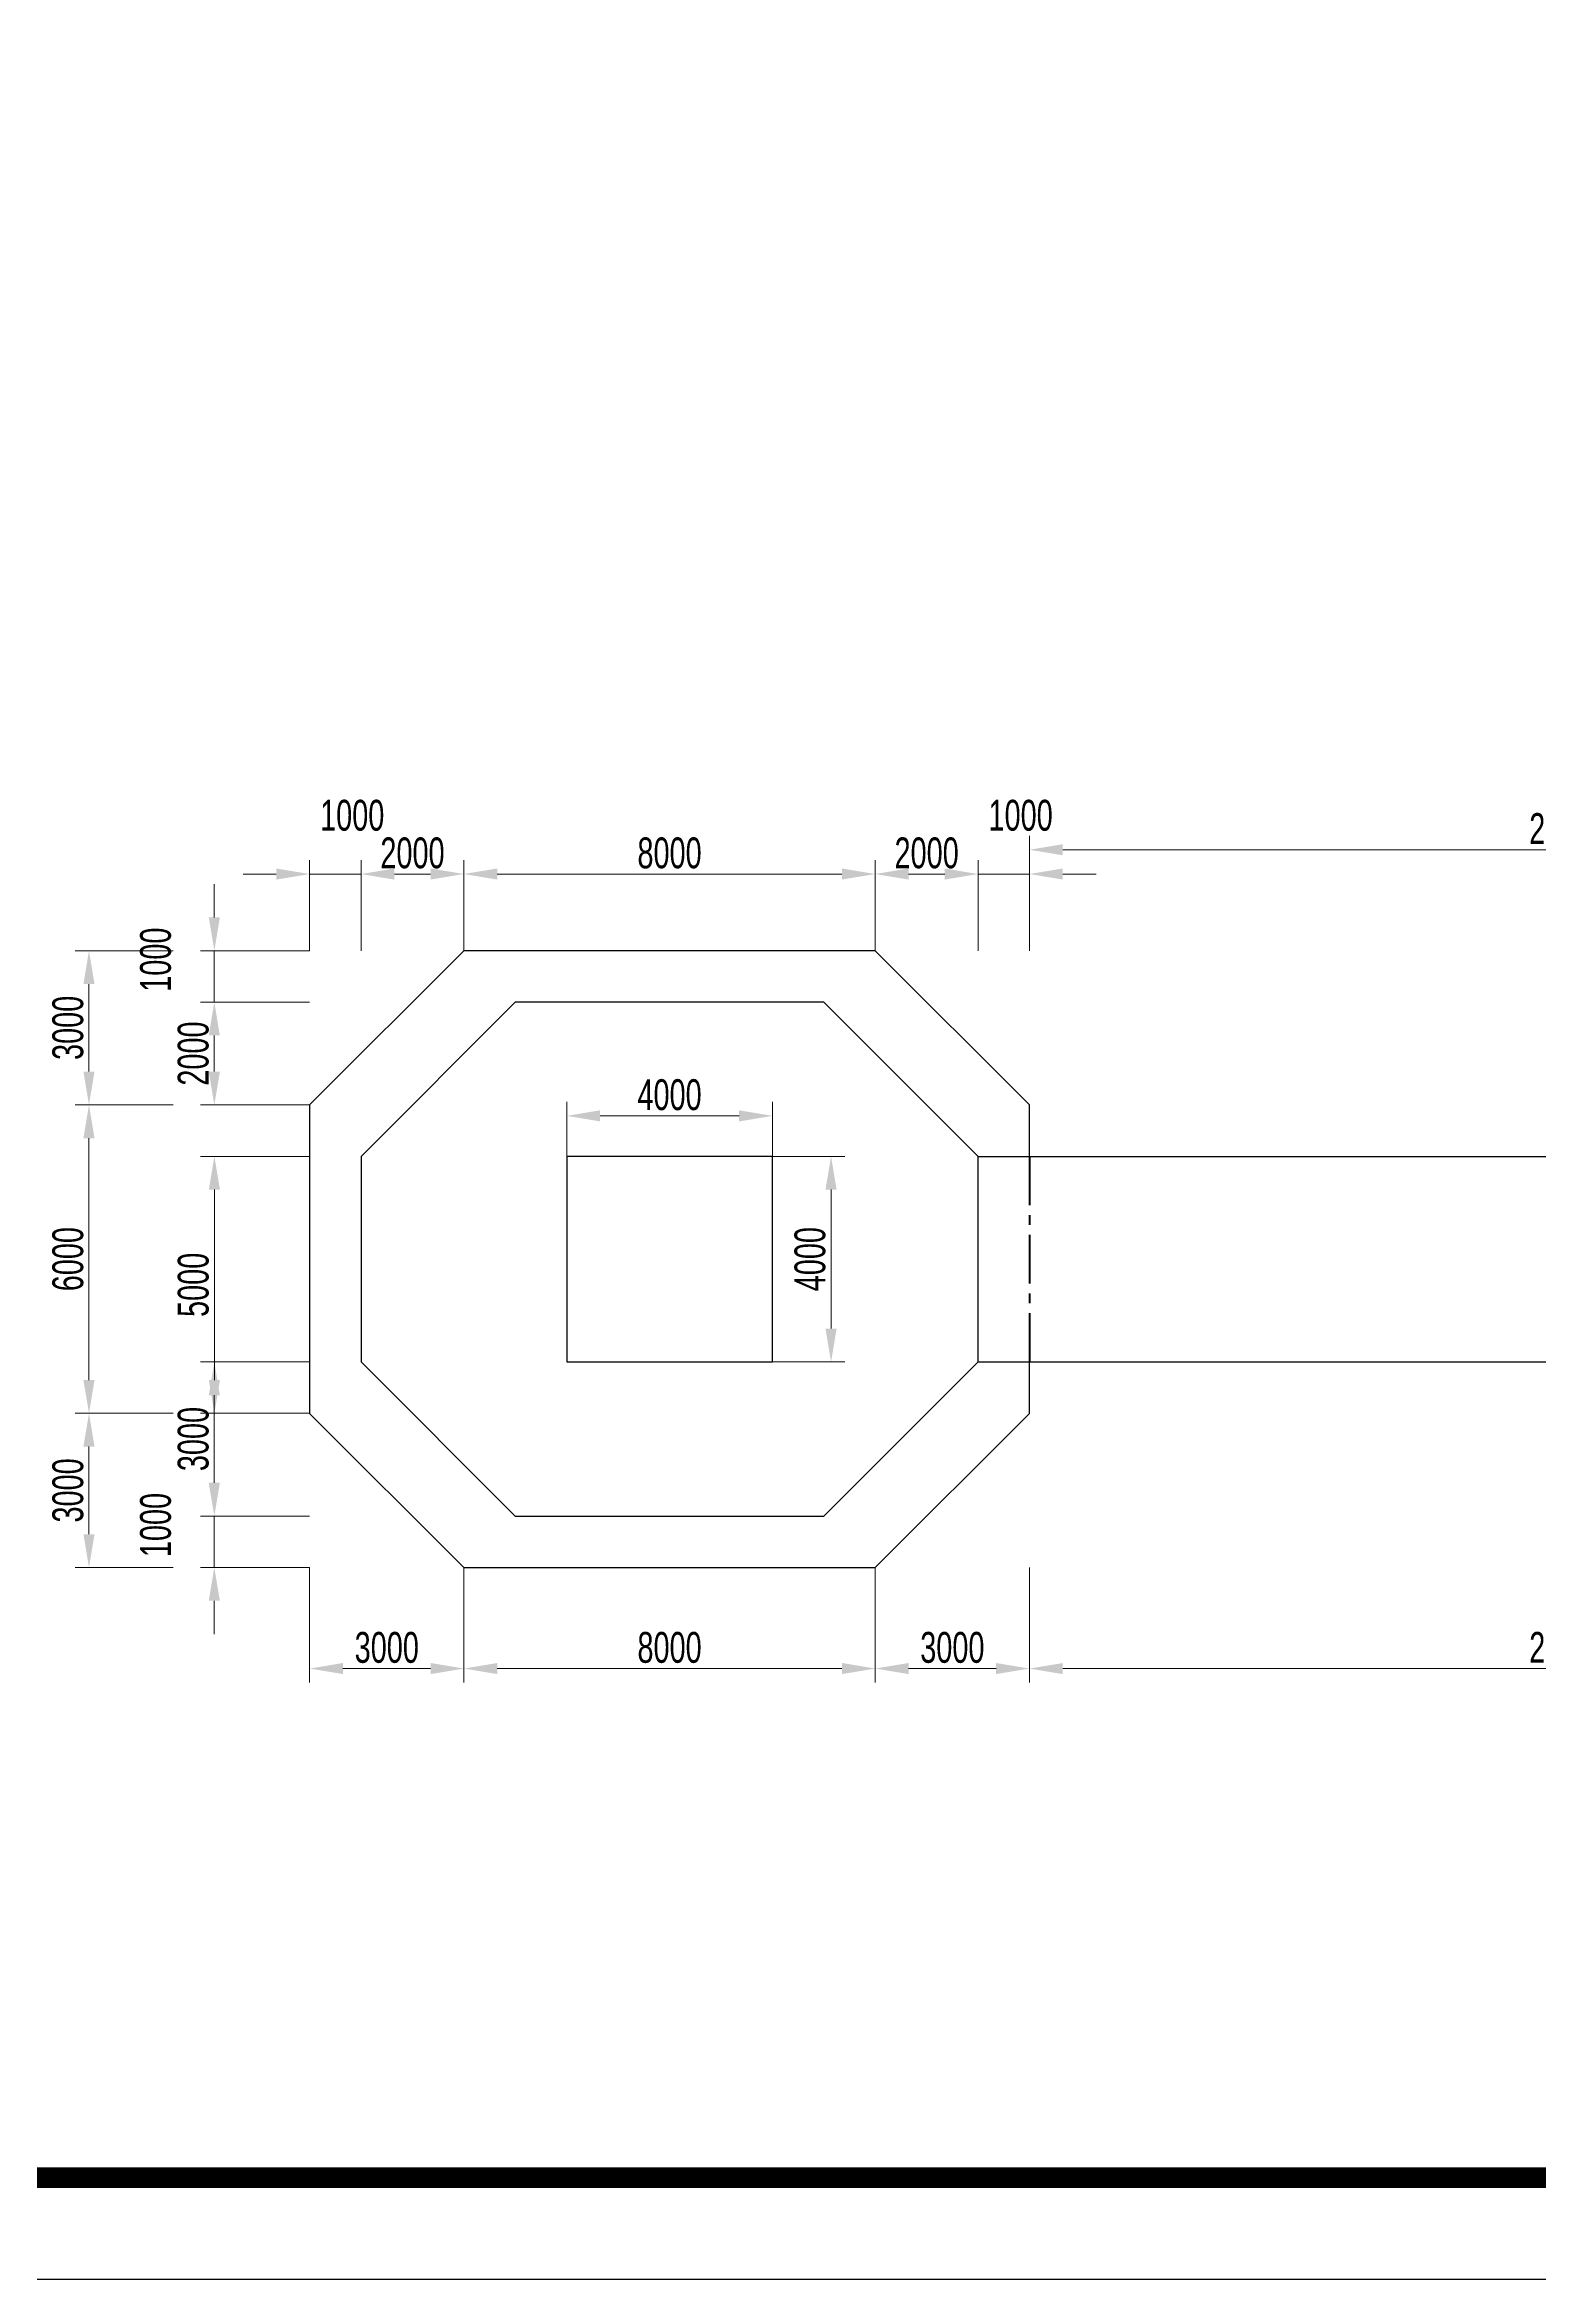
# Model space of a CAD drawing. Header units: millimetres. Extents: x 321435 to 489435, y -71599 to 47189.
# Drawn here: x 351721 to 380770, y -71599 to -28120 of the extents above; entities that cross this region are included whole.
import ezdxf

# ---------------------------------------------------------------- set-up
doc = ezdxf.new("R2010")
doc.units = ezdxf.units.MM
doc.header["$LTSCALE"] = 0.3
doc.header["$PDMODE"] = 34
doc.header["$PDSIZE"] = 5
doc.linetypes.add('CENTER', pattern=[50.8, 31.75, -6.35, 6.35, -6.35])
doc.layers.get('Defpoints').update_dxf_attribs({"lineweight": 50})
for name, color, linetype, lineweight in [('DIANHUXIAN', 2, 'CENTER', 50), ('文字说明', 1, 'Continuous', 25), ('轮廓线', 3, 'Continuous', 50)]:
    doc.layers.add(name, color=color, linetype=linetype, lineweight=lineweight)
doc.layers.add('尺寸标注', color=4, linetype='Continuous')
doc.styles.add('CIVIL', font='fsdb_e.shx', dxfattribs={"width": 0.7, "height": 600, "bigfont": 'fsdb.shx'})
doc.dimstyles.new('修改1', dxfattribs={"dimscale": 0.216, "dimtxt": 600, "dimasz": 3000, "dimexe": 1250, "dimexo": 0.625, "dimgap": 500, "dimtad": 1, "dimdec": 0, "dimdsep": 46, "dimtxsty": 'CIVIL', "dimcen": 2.5, "dimclrd": 3, "dimclre": 3, "dimclrt": 3, "dimadec": 0, "dimazin": 0, "dimtfac": 1, "dimtdec": 0, "dimtmove": 1, "dimatfit": 3, "dimfxl": 1, "dimlwd": 18, "dimlwe": 18, "dimarcsym": 0})

# ---------------------------------------------------------------- blocks, each defined once
blk = doc.blocks.new('*D153')
at = {"layer": 'Defpoints', "color": 0, "ltscale": 100, "transparency": 16777216}
for p in [(352582, -45750), (354222, -45750), (354222, -48750)]:
    blk.add_point(p, dxfattribs=at)
at = {"layer": '文字说明', "color": 3, "lineweight": 18, "ltscale": 100, "transparency": 16777216}
for p, q in [((354222, -45750), (352312, -45750)), ((352582, -48102), (352582, -46398)), ((354222, -48750), (352312, -48750))]:
    blk.add_line(p, q, dxfattribs=at)
at = {"layer": '文字说明', "color": 3, "ltscale": 100, "transparency": 16777216}
for points in [[(352474, -46398), (352690, -46398), (352582, -45750)], [(352474, -48102), (352690, -48102), (352582, -48750)]]:
    blk.add_solid(points, dxfattribs=at)
at = {"layer": '文字说明', "color": 3, "ltscale": 100, "transparency": 16777216, "insert": (352174, -47250), "char_height": 600, "attachment_point": 5, "rotation": 90, "style": 'CIVIL'}
blk.add_mtext('3000', dxfattribs=at)
blk = doc.blocks.new('*D154')
at = {"layer": 'Defpoints', "color": 0, "ltscale": 100, "transparency": 16777216}
for p in [(354222, -48750), (352582, -54750), (354222, -54750)]:
    blk.add_point(p, dxfattribs=at)
at = {"layer": '文字说明', "color": 3, "lineweight": 18, "ltscale": 100, "transparency": 16777216}
for p, q in [((354222, -48750), (352312, -48750)), ((352582, -49398), (352582, -54102)), ((354222, -54750), (352312, -54750))]:
    blk.add_line(p, q, dxfattribs=at)
at = {"layer": '文字说明', "color": 3, "ltscale": 100, "transparency": 16777216}
for points in [[(352474, -49398), (352690, -49398), (352582, -48750)], [(352474, -54102), (352690, -54102), (352582, -54750)]]:
    blk.add_solid(points, dxfattribs=at)
at = {"layer": '文字说明', "color": 3, "ltscale": 100, "transparency": 16777216, "insert": (352174, -51750), "char_height": 600, "attachment_point": 5, "rotation": 90, "style": 'CIVIL'}
blk.add_mtext('6000', dxfattribs=at)
blk = doc.blocks.new('*D155')
at = {"layer": 'Defpoints', "color": 0, "ltscale": 100, "transparency": 16777216}
for p in [(354222, -54750), (352582, -57750), (354222, -57750)]:
    blk.add_point(p, dxfattribs=at)
at = {"layer": '文字说明', "color": 3, "lineweight": 18, "ltscale": 100, "transparency": 16777216}
for p, q in [((354222, -54750), (352312, -54750)), ((352582, -55398), (352582, -57102)), ((354222, -57750), (352312, -57750))]:
    blk.add_line(p, q, dxfattribs=at)
at = {"layer": '文字说明', "color": 3, "ltscale": 100, "transparency": 16777216}
for points in [[(352474, -55398), (352690, -55398), (352582, -54750)], [(352474, -57102), (352690, -57102), (352582, -57750)]]:
    blk.add_solid(points, dxfattribs=at)
at = {"layer": '文字说明', "color": 3, "ltscale": 100, "transparency": 16777216, "insert": (352174, -56250), "char_height": 600, "attachment_point": 5, "rotation": 90, "style": 'CIVIL'}
blk.add_mtext('3000', dxfattribs=at)
blk = doc.blocks.new('*D156')
at = {"layer": 'Defpoints', "color": 0, "ltscale": 100, "transparency": 16777216}
for p in [(356874, -57750), (359874, -57750), (359874, -59716)]:
    blk.add_point(p, dxfattribs=at)
at = {"layer": '文字说明', "color": 3, "lineweight": 18, "ltscale": 100, "transparency": 16777216}
for p, q in [((356874, -57750), (356874, -59986)), ((359874, -57750), (359874, -59986)), ((357522, -59716), (359226, -59716))]:
    blk.add_line(p, q, dxfattribs=at)
at = {"layer": '文字说明', "color": 3, "ltscale": 100, "transparency": 16777216}
for points in [[(357522, -59608), (357522, -59824), (356874, -59716)], [(359226, -59608), (359226, -59824), (359874, -59716)]]:
    blk.add_solid(points, dxfattribs=at)
at = {"layer": '文字说明', "color": 3, "ltscale": 100, "transparency": 16777216, "insert": (358374, -59308), "char_height": 600, "attachment_point": 5, "style": 'CIVIL'}
blk.add_mtext('3000', dxfattribs=at)
blk = doc.blocks.new('*D157')
at = {"layer": 'Defpoints', "color": 0, "ltscale": 100, "transparency": 16777216}
for p in [(359874, -57750), (367874, -57750), (367874, -59716)]:
    blk.add_point(p, dxfattribs=at)
at = {"layer": '文字说明', "color": 3, "lineweight": 18, "ltscale": 100, "transparency": 16777216}
for p, q in [((359874, -57750), (359874, -59986)), ((367874, -57750), (367874, -59986)), ((360522, -59716), (367226, -59716))]:
    blk.add_line(p, q, dxfattribs=at)
at = {"layer": '文字说明', "color": 3, "ltscale": 100, "transparency": 16777216}
for points in [[(360522, -59608), (360522, -59824), (359874, -59716)], [(367226, -59608), (367226, -59824), (367874, -59716)]]:
    blk.add_solid(points, dxfattribs=at)
at = {"layer": '文字说明', "color": 3, "ltscale": 100, "transparency": 16777216, "insert": (363874, -59308), "char_height": 600, "attachment_point": 5, "style": 'CIVIL'}
blk.add_mtext('8000', dxfattribs=at)
blk = doc.blocks.new('*D158')
at = {"layer": 'Defpoints', "color": 0, "ltscale": 100, "transparency": 16777216}
for p in [(367874, -57750), (370874, -57750), (370874, -59716)]:
    blk.add_point(p, dxfattribs=at)
at = {"layer": '文字说明', "color": 3, "lineweight": 18, "ltscale": 100, "transparency": 16777216}
for p, q in [((367874, -57750), (367874, -59986)), ((370874, -57750), (370874, -59986)), ((368522, -59716), (370226, -59716))]:
    blk.add_line(p, q, dxfattribs=at)
at = {"layer": '文字说明', "color": 3, "ltscale": 100, "transparency": 16777216}
for points in [[(368522, -59608), (368522, -59824), (367874, -59716)], [(370226, -59608), (370226, -59824), (370874, -59716)]]:
    blk.add_solid(points, dxfattribs=at)
at = {"layer": '文字说明', "color": 3, "ltscale": 100, "transparency": 16777216, "insert": (369374, -59308), "char_height": 600, "attachment_point": 5, "style": 'CIVIL'}
blk.add_mtext('3000', dxfattribs=at)
blk = doc.blocks.new('*D159')
at = {"layer": 'Defpoints', "color": 0, "ltscale": 100, "transparency": 16777216}
for p in [(357874, -44257), (356874, -45750), (357874, -45750)]:
    blk.add_point(p, dxfattribs=at)
at = {"layer": '文字说明', "color": 3, "lineweight": 18, "ltscale": 100, "transparency": 16777216}
for p, q in [((356226, -44257), (355578, -44257)), ((356874, -45750), (356874, -43987)), ((356874, -44257), (357874, -44257)), ((357874, -45750), (357874, -43987)), ((358522, -44257), (359170, -44257))]:
    blk.add_line(p, q, dxfattribs=at)
at = {"layer": '文字说明', "color": 3, "ltscale": 100, "transparency": 16777216}
for points in [[(356226, -44149), (356226, -44365), (356874, -44257)], [(358522, -44149), (358522, -44365), (357874, -44257)]]:
    blk.add_solid(points, dxfattribs=at)
at = {"layer": '文字说明', "color": 3, "ltscale": 100, "transparency": 16777216, "insert": (357702, -43117), "char_height": 600, "attachment_point": 5, "style": 'CIVIL'}
blk.add_mtext('1000', dxfattribs=at)
blk = doc.blocks.new('*D161')
at = {"layer": 'Defpoints', "color": 0, "ltscale": 100, "transparency": 16777216}
for p in [(357874, -44257), (357874, -45750), (359874, -45750)]:
    blk.add_point(p, dxfattribs=at)
at = {"layer": '文字说明', "color": 3, "lineweight": 18, "ltscale": 100, "transparency": 16777216}
for p, q in [((357874, -45750), (357874, -43987)), ((359226, -44257), (358522, -44257)), ((359874, -45750), (359874, -43987))]:
    blk.add_line(p, q, dxfattribs=at)
at = {"layer": '文字说明', "color": 3, "ltscale": 100, "transparency": 16777216}
for points in [[(358522, -44149), (358522, -44365), (357874, -44257)], [(359226, -44149), (359226, -44365), (359874, -44257)]]:
    blk.add_solid(points, dxfattribs=at)
at = {"layer": '文字说明', "color": 3, "ltscale": 100, "transparency": 16777216, "insert": (358874, -43849), "char_height": 600, "attachment_point": 5, "style": 'CIVIL'}
blk.add_mtext('2000', dxfattribs=at)
blk = doc.blocks.new('*D162')
at = {"layer": 'Defpoints', "color": 0, "ltscale": 100, "transparency": 16777216}
for p in [(367874, -44257), (359874, -45750), (367874, -45750)]:
    blk.add_point(p, dxfattribs=at)
at = {"layer": '文字说明', "color": 3, "lineweight": 18, "ltscale": 100, "transparency": 16777216}
for p, q in [((359874, -45750), (359874, -43987)), ((360522, -44257), (367226, -44257)), ((367874, -45750), (367874, -43987))]:
    blk.add_line(p, q, dxfattribs=at)
at = {"layer": '文字说明', "color": 3, "ltscale": 100, "transparency": 16777216}
for points in [[(360522, -44149), (360522, -44365), (359874, -44257)], [(367226, -44149), (367226, -44365), (367874, -44257)]]:
    blk.add_solid(points, dxfattribs=at)
at = {"layer": '文字说明', "color": 3, "ltscale": 100, "transparency": 16777216, "insert": (363874, -43849), "char_height": 600, "attachment_point": 5, "style": 'CIVIL'}
blk.add_mtext('8000', dxfattribs=at)
blk = doc.blocks.new('*D163')
at = {"layer": 'Defpoints', "color": 0, "ltscale": 100, "transparency": 16777216}
for p in [(369874, -44257), (369874, -45750), (370874, -45750)]:
    blk.add_point(p, dxfattribs=at)
at = {"layer": '文字说明', "color": 3, "lineweight": 18, "ltscale": 100, "transparency": 16777216}
for p, q in [((369226, -44257), (368578, -44257)), ((369874, -45750), (369874, -43987)), ((370874, -44257), (369874, -44257)), ((370874, -45750), (370874, -43987)), ((371522, -44257), (372170, -44257))]:
    blk.add_line(p, q, dxfattribs=at)
at = {"layer": '文字说明', "color": 3, "ltscale": 100, "transparency": 16777216}
for points in [[(369226, -44149), (369226, -44365), (369874, -44257)], [(371522, -44149), (371522, -44365), (370874, -44257)]]:
    blk.add_solid(points, dxfattribs=at)
at = {"layer": '文字说明', "color": 3, "ltscale": 100, "transparency": 16777216, "insert": (370702, -43117), "char_height": 600, "attachment_point": 5, "style": 'CIVIL'}
blk.add_mtext('1000', dxfattribs=at)
blk = doc.blocks.new('*D164')
at = {"layer": 'Defpoints', "color": 0, "ltscale": 100, "transparency": 16777216}
for p in [(369874, -44257), (367874, -45750), (369874, -45750)]:
    blk.add_point(p, dxfattribs=at)
at = {"layer": '文字说明', "color": 3, "lineweight": 18, "ltscale": 100, "transparency": 16777216}
for p, q in [((367874, -45750), (367874, -43987)), ((368522, -44257), (369226, -44257)), ((369874, -45750), (369874, -43987))]:
    blk.add_line(p, q, dxfattribs=at)
at = {"layer": '文字说明', "color": 3, "ltscale": 100, "transparency": 16777216}
for points in [[(368522, -44149), (368522, -44365), (367874, -44257)], [(369226, -44149), (369226, -44365), (369874, -44257)]]:
    blk.add_solid(points, dxfattribs=at)
at = {"layer": '文字说明', "color": 3, "ltscale": 100, "transparency": 16777216, "insert": (368874, -43849), "char_height": 600, "attachment_point": 5, "style": 'CIVIL'}
blk.add_mtext('2000', dxfattribs=at)
blk = doc.blocks.new('*D165')
at = {"layer": 'Defpoints', "color": 0, "ltscale": 100, "transparency": 16777216}
for p in [(356874, -45750), (355020, -46750), (356874, -46750)]:
    blk.add_point(p, dxfattribs=at)
at = {"layer": '文字说明', "color": 3, "lineweight": 18, "ltscale": 100, "transparency": 16777216}
for p, q in [((355020, -45102), (355020, -44454)), ((356874, -45750), (354750, -45750)), ((355020, -45750), (355020, -46750)), ((356874, -46750), (354750, -46750)), ((355020, -47398), (355020, -48046))]:
    blk.add_line(p, q, dxfattribs=at)
at = {"layer": '文字说明', "color": 3, "ltscale": 100, "transparency": 16777216}
for points in [[(354912, -45102), (355128, -45102), (355020, -45750)], [(354912, -47398), (355128, -47398), (355020, -46750)]]:
    blk.add_solid(points, dxfattribs=at)
at = {"layer": '文字说明', "color": 3, "ltscale": 100, "transparency": 16777216, "insert": (353880, -45923), "char_height": 600, "attachment_point": 5, "rotation": 90, "style": 'CIVIL'}
blk.add_mtext('1000', dxfattribs=at)
blk = doc.blocks.new('*D166')
at = {"layer": 'Defpoints', "color": 0, "ltscale": 100, "transparency": 16777216}
for p in [(356874, -46750), (355020, -48750), (356874, -48750)]:
    blk.add_point(p, dxfattribs=at)
at = {"layer": '文字说明', "color": 3, "lineweight": 18, "ltscale": 100, "transparency": 16777216}
for p, q in [((356874, -46750), (354750, -46750)), ((355020, -47398), (355020, -48102)), ((356874, -48750), (354750, -48750))]:
    blk.add_line(p, q, dxfattribs=at)
at = {"layer": '文字说明', "color": 3, "ltscale": 100, "transparency": 16777216}
for points in [[(354912, -47398), (355128, -47398), (355020, -46750)], [(354912, -48102), (355128, -48102), (355020, -48750)]]:
    blk.add_solid(points, dxfattribs=at)
at = {"layer": '文字说明', "color": 3, "ltscale": 100, "transparency": 16777216, "insert": (354612, -47750), "char_height": 600, "attachment_point": 5, "rotation": 90, "style": 'CIVIL'}
blk.add_mtext('2000', dxfattribs=at)
blk = doc.blocks.new('*D167')
at = {"layer": 'Defpoints', "color": 0, "ltscale": 100, "transparency": 16777216}
for p in [(356874, -49750), (355021, -54750), (356874, -54750)]:
    blk.add_point(p, dxfattribs=at)
at = {"layer": '文字说明', "color": 3, "lineweight": 18, "ltscale": 100, "transparency": 16777216}
for p, q in [((356874, -49750), (354751, -49750)), ((355021, -50398), (355021, -54102)), ((356874, -54750), (354751, -54750))]:
    blk.add_line(p, q, dxfattribs=at)
at = {"layer": '文字说明', "color": 3, "ltscale": 100, "transparency": 16777216}
for points in [[(354913, -50398), (355129, -50398), (355021, -49750)], [(354913, -54102), (355129, -54102), (355021, -54750)]]:
    blk.add_solid(points, dxfattribs=at)
at = {"layer": '文字说明', "color": 3, "ltscale": 100, "transparency": 16777216, "insert": (354613, -52250), "char_height": 600, "attachment_point": 5, "rotation": 90, "style": 'CIVIL'}
blk.add_mtext('5000', dxfattribs=at)
blk = doc.blocks.new('*D168')
at = {"layer": 'Defpoints', "color": 0, "ltscale": 100, "transparency": 16777216}
for p in [(355020, -56750), (356874, -56750), (356874, -57750)]:
    blk.add_point(p, dxfattribs=at)
at = {"layer": '文字说明', "color": 3, "lineweight": 18, "ltscale": 100, "transparency": 16777216}
for p, q in [((355020, -56102), (355020, -55454)), ((356874, -56750), (354750, -56750)), ((355020, -57750), (355020, -56750)), ((356874, -57750), (354750, -57750)), ((355020, -58398), (355020, -59046))]:
    blk.add_line(p, q, dxfattribs=at)
at = {"layer": '文字说明', "color": 3, "ltscale": 100, "transparency": 16777216}
for points in [[(354912, -56102), (355128, -56102), (355020, -56750)], [(354912, -58398), (355128, -58398), (355020, -57750)]]:
    blk.add_solid(points, dxfattribs=at)
at = {"layer": '文字说明', "color": 3, "ltscale": 100, "transparency": 16777216, "insert": (353880, -56923), "char_height": 600, "attachment_point": 5, "rotation": 90, "style": 'CIVIL'}
blk.add_mtext('1000', dxfattribs=at)
blk = doc.blocks.new('*D169')
at = {"layer": 'Defpoints', "color": 0, "ltscale": 100, "transparency": 16777216}
for p in [(355020, -53750), (356874, -53750), (356874, -56750)]:
    blk.add_point(p, dxfattribs=at)
at = {"layer": '文字说明', "color": 3, "lineweight": 18, "ltscale": 100, "transparency": 16777216}
for p, q in [((356874, -53750), (354750, -53750)), ((355020, -56102), (355020, -54398)), ((356874, -56750), (354750, -56750))]:
    blk.add_line(p, q, dxfattribs=at)
at = {"layer": '文字说明', "color": 3, "ltscale": 100, "transparency": 16777216}
for points in [[(354912, -54398), (355128, -54398), (355020, -53750)], [(354912, -56102), (355128, -56102), (355020, -56750)]]:
    blk.add_solid(points, dxfattribs=at)
at = {"layer": '文字说明', "color": 3, "ltscale": 100, "transparency": 16777216, "insert": (354612, -55250), "char_height": 600, "attachment_point": 5, "rotation": 90, "style": 'CIVIL'}
blk.add_mtext('3000', dxfattribs=at)
blk = doc.blocks.new('*D170')
at = {"layer": 'Defpoints', "color": 0, "ltscale": 100, "transparency": 16777216}
for p in [(365874, -48962), (361874, -49750), (365874, -49750)]:
    blk.add_point(p, dxfattribs=at)
at = {"layer": '文字说明', "color": 3, "lineweight": 18, "ltscale": 100, "transparency": 16777216}
for p, q in [((361874, -49750), (361874, -48692)), ((365874, -49750), (365874, -48692)), ((362522, -48962), (365226, -48962))]:
    blk.add_line(p, q, dxfattribs=at)
at = {"layer": '文字说明', "color": 3, "ltscale": 100, "transparency": 16777216}
for points in [[(362522, -48854), (362522, -49070), (361874, -48962)], [(365226, -48854), (365226, -49070), (365874, -48962)]]:
    blk.add_solid(points, dxfattribs=at)
at = {"layer": '文字说明', "color": 3, "ltscale": 100, "transparency": 16777216, "insert": (363874, -48554), "char_height": 600, "attachment_point": 5, "style": 'CIVIL'}
blk.add_mtext('4000', dxfattribs=at)
blk = doc.blocks.new('*D171')
at = {"layer": 'Defpoints', "color": 0, "ltscale": 100, "transparency": 16777216}
for p in [(365874, -49750), (365874, -53750), (367015, -53750)]:
    blk.add_point(p, dxfattribs=at)
at = {"layer": '文字说明', "color": 3, "lineweight": 18, "ltscale": 100, "transparency": 16777216}
for p, q in [((365874, -49750), (367285, -49750)), ((367015, -50398), (367015, -53102)), ((365874, -53750), (367285, -53750))]:
    blk.add_line(p, q, dxfattribs=at)
at = {"layer": '文字说明', "color": 3, "ltscale": 100, "transparency": 16777216}
for points in [[(366907, -50398), (367123, -50398), (367015, -49750)], [(366907, -53102), (367123, -53102), (367015, -53750)]]:
    blk.add_solid(points, dxfattribs=at)
at = {"layer": '文字说明', "color": 3, "ltscale": 100, "transparency": 16777216, "insert": (366607, -51750), "char_height": 600, "attachment_point": 5, "rotation": 90, "style": 'CIVIL'}
blk.add_mtext('4000', dxfattribs=at)
blk = doc.blocks.new('*D172')
at = {"layer": 'Defpoints', "color": 0, "ltscale": 100, "transparency": 16777216}
for p in [(370874, -57750), (391874, -57750), (391874, -59716)]:
    blk.add_point(p, dxfattribs=at)
at = {"layer": '文字说明', "color": 3, "lineweight": 18, "ltscale": 100, "transparency": 16777216}
for p, q in [((370874, -57750), (370874, -59986)), ((391874, -57750), (391874, -59986)), ((371522, -59716), (391226, -59716))]:
    blk.add_line(p, q, dxfattribs=at)
at = {"layer": '文字说明', "color": 3, "ltscale": 100, "transparency": 16777216}
for points in [[(371522, -59608), (371522, -59824), (370874, -59716)], [(391226, -59608), (391226, -59824), (391874, -59716)]]:
    blk.add_solid(points, dxfattribs=at)
at = {"layer": '文字说明', "color": 3, "ltscale": 100, "transparency": 16777216, "insert": (381374, -59308), "char_height": 600, "attachment_point": 5, "style": 'CIVIL'}
blk.add_mtext('21000', dxfattribs=at)
blk = doc.blocks.new('*D190')
at = {"layer": 'Defpoints', "color": 0, "ltscale": 100, "transparency": 16777216}
for p in [(391874, -43784), (370874, -45750), (391874, -45750)]:
    blk.add_point(p, dxfattribs=at)
at = {"layer": '文字说明', "color": 3, "lineweight": 18, "ltscale": 100, "transparency": 16777216}
for p, q in [((370874, -45750), (370874, -43514)), ((371522, -43784), (391226, -43784)), ((391874, -45750), (391874, -43514))]:
    blk.add_line(p, q, dxfattribs=at)
at = {"layer": '文字说明', "color": 3, "ltscale": 100, "transparency": 16777216}
for points in [[(371522, -43676), (371522, -43892), (370874, -43784)], [(391226, -43676), (391226, -43892), (391874, -43784)]]:
    blk.add_solid(points, dxfattribs=at)
at = {"layer": '文字说明', "color": 3, "ltscale": 100, "transparency": 16777216, "insert": (381374, -43376), "char_height": 600, "attachment_point": 5, "style": 'CIVIL'}
blk.add_mtext('21000', dxfattribs=at)

msp = doc.modelspace()

# ---------------------------------------------------------------- linework, layer by layer
at = {"ltscale": 100}
for p, q in [((369874, -49750.4), (392874, -49750.4)), ((369874, -53750.4), (392874, -53750.4))]:
    msp.add_line(p, q, dxfattribs=at)
msp.add_lwpolyline([(370874, -49750.4), (370874, -48750.4), (367874, -45750.4), (359874, -45750.4), (356874, -48750.4), (356874, -54750.4), (359874, -57750.4), (367874, -57750.4), (370874, -54750.4), (370874, -53750.4)], dxfattribs=at)
for points in [[(360874, -56750.4), (366874, -56750.4), (369874, -53750.4), (369874, -49750.4), (366874, -46750.4), (360874, -46750.4), (357874, -49750.4), (357874, -53750.4)], [(361874, -53750.4), (365874, -53750.4), (365874, -49750.4), (361874, -49750.4)]]:
    msp.add_lwpolyline(points, close=True, dxfattribs=at)
at = {"layer": 'DIANHUXIAN', "ltscale": 100}
msp.add_line((370874, -49750.4), (370874, -53750.4), dxfattribs=at)
at = {"layer": '尺寸标注', "color": 7}
msp.add_lwpolyline([(321434.7, -71599.4), (489434.7, -71599.4), (489434.7, 47188.5), (321434.7, 47188.5)], close=True, dxfattribs=at)
at = {"layer": '轮廓线', "color": 7, "const_width": 400}
msp.add_lwpolyline([(331333.7, -69619.6), (487454.9, -69619.6), (487454.9, 45208.7), (331333.7, 45208.7)], close=True, dxfattribs=at)

# ---------------------------------------------------------------- dimensions: what is measured, and where the dimension line sits
at = {"layer": '文字说明', "ltscale": 100}
for p1, p2, distance, picture, middle in [((356874, -45750.4), (357874, -45750.4), 1493.5, '*D159', (357701.6, -43116.8)), ((370874, -45750.4), (369874, -45750.4), -1493.5, '*D163', (370701.6, -43116.8)), ((370874, -45750.4), (391874, -45750.4), 1966.1, '*D190', (381374, -43376.3)), ((359874, -45750.4), (357874, -45750.4), -1493.5, '*D161', (358874, -43848.8)), ((359874, -45750.4), (367874, -45750.4), 1493.5, '*D162', (363874, -43848.8)), ((367874, -45750.4), (369874, -45750.4), 1493.5, '*D164', (368874, -43848.8)), ((356874, -45750.4), (356874, -46750.4), -1853.7, '*D165', (353880.3, -45922.8)), ((354222.5, -48750.4), (354222.5, -45750.4), 1640.3, '*D153', (352174.2, -47250.4)), ((356874, -46750.4), (356874, -48750.4), -1853.7, '*D166', (354612.3, -47750.4)), ((361874, -49750.4), (365874, -49750.4), 788.1, '*D170', (363874, -48554.2)), ((354222.5, -48750.4), (354222.5, -54750.4), -1640.3, '*D154', (352174.2, -51750.4)), ((356874, -49750.4), (356874, -54750.4), -1852.8, '*D167', (354613.1, -52250.4)), ((365874, -49750.4), (365874, -53750.4), 1141.3, '*D171', (366607.3, -51750.4)), ((356874, -56750.4), (356874, -53750.4), 1853.7, '*D169', (354612.3, -55250.4)), ((354222.5, -54750.4), (354222.5, -57750.4), -1640.3, '*D155', (352174.2, -56250.4)), ((356874, -57750.4), (356874, -56750.4), 1853.7, '*D168', (353880.3, -56922.8)), ((356874, -57750.4), (359874, -57750.4), -1965.3, '*D156', (358374, -59307.6)), ((359874, -57750.4), (367874, -57750.4), -1965.3, '*D157', (363874, -59307.6)), ((367874, -57750.4), (370874, -57750.4), -1966.1, '*D158', (369374, -59308.4)), ((370874, -57750.4), (391874, -57750.4), -1966.1, '*D172', (381374, -59308.4))]:
    dim = msp.add_aligned_dim(p1=p1, p2=p2, distance=distance, dimstyle='修改1', override={"dimfxl": 1.5}, dxfattribs=at)
    dim.commit()
    dim.dimension.update_dxf_attribs({"geometry": picture, "text_midpoint": middle})

doc.saveas('drawing.dxf')
